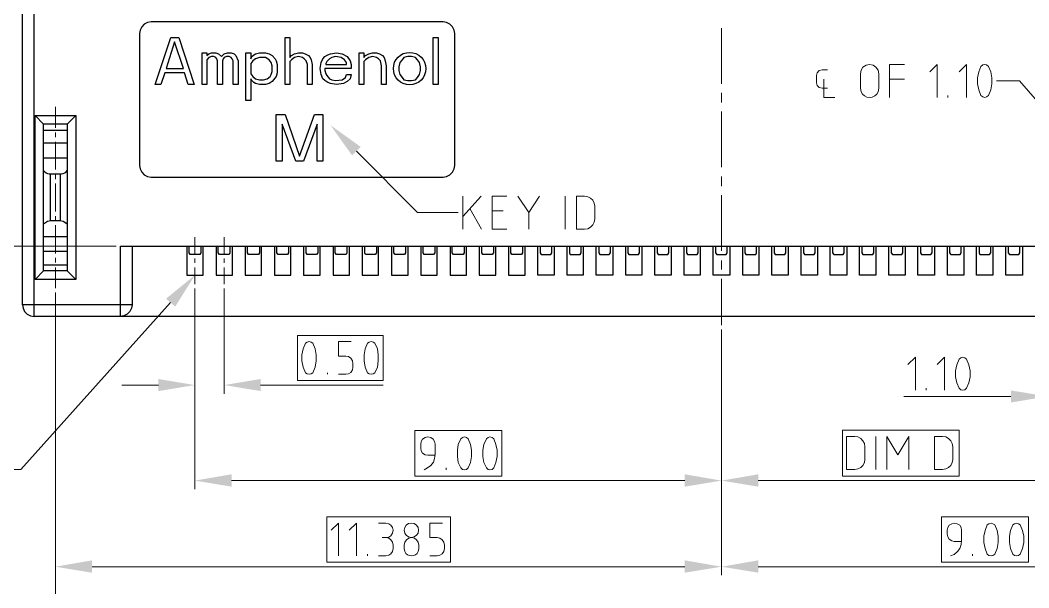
# Model space of a CAD drawing. Header units: inches. Extents: x 0 to 16.2, y 0 to 11.4.
# Drawn here: x 2.182 to 4.839, y 7.169 to 8.664 of the extents above; entities that cross this region are included whole.
import ezdxf

# ---------------------------------------------------------------- set-up
doc = ezdxf.new("R2010")
doc.units = ezdxf.units.IN
doc.header["$MEASUREMENT"] = 0
doc.layers.add('Color-7-Line_Weight-20', color=7, linetype='Continuous', lineweight=20)
doc.layers.add('Color-7-Line_Weight-30', color=7, linetype='Continuous', lineweight=30)
doc.layers.add('P2C-Hatch', color=7, linetype='Continuous')

msp = doc.modelspace()

# ---------------------------------------------------------------- hatches: boundary and pattern name
at = {"layer": 'P2C-Hatch', "transparency": 33554636}
for points in [[(3.0558, 8.3083), (2.9992, 8.3875), (3.0783, 8.3308)], [(2.5658, 7.9308), (2.6417, 7.9925), (2.59, 7.91)], [(2.5458, 7.7192), (2.5458, 7.6875), (2.6417, 7.7033)], [(2.815, 7.7192), (2.815, 7.6875), (2.7192, 7.7033)], [(4.7917, 7.6892), (4.7917, 7.6575), (4.8883, 7.6733)], [(2.7383, 7.4683), (2.7383, 7.4358), (2.6417, 7.4517)], [(3.9325, 7.4683), (3.9325, 7.4358), (4.0292, 7.4517)], [(4.1258, 7.4683), (4.1258, 7.4358), (4.0292, 7.4517)], [(2.3708, 7.2417), (2.3708, 7.2092), (2.2742, 7.225)], [(3.9325, 7.2417), (3.9325, 7.2092), (4.0292, 7.225)], [(4.1258, 7.2417), (4.1258, 7.2092), (4.0292, 7.225)]]:
    msp.add_hatch(color=256, dxfattribs=at).paths.add_polyline_path(points)

# ---------------------------------------------------------------- linework, layer by layer
at = {"layer": 'Color-7-Line_Weight-20', "linetype": 'Continuous'}
for p, q in [((4.0292, 8.6433), (4.0292, 8.4967)), ((4.4717, 8.5092), (4.5108, 8.5092)), ((4.0292, 8.4725), (4.0292, 8.4475)), ((4.6258, 8.4608), (4.6258, 8.4658)), ((2.2742, 8.4358), (2.2742, 8.3808)), ((4.0292, 8.4233), (4.0292, 8.2767)), ((2.2742, 8.3683), (2.2742, 8.3558)), ((2.2742, 8.3442), (2.2742, 8.2708)), ((2.2742, 8.2583), (2.2742, 8.2458)), ((4.0292, 8.2525), (4.0292, 8.2275)), ((2.2742, 8.2342), (2.2742, 8.1608)), ((3.3475, 8.1142), (3.3475, 8.2008)), ((3.3958, 8.2008), (3.3475, 8.1475)), ((3.6175, 8.1142), (3.6175, 8.2008)), ((4.0292, 8.2033), (4.0292, 8.0567)), ((3.3658, 8.1683), (3.3967, 8.1142)), ((3.4542, 8.1625), (3.425, 8.1625)), ((2.2742, 8.1483), (2.2742, 8.1358)), ((3.5217, 8.1575), (3.5217, 8.1142)), ((2.2742, 8.1242), (2.2742, 8.05)), ((2.6417, 8.0925), (2.6417, 8.0492)), ((2.7192, 8.0925), (2.7192, 8.0492)), ((2.4342, 8.0692), (2.0025, 8.0692)), ((2.2742, 8.0383), (2.2742, 8.0258)), ((2.6417, 8.0367), (2.6417, 8.025)), ((2.7192, 8.0367), (2.7192, 8.025)), ((4.0292, 8.0317), (4.0292, 8.0075)), ((2.2742, 8.0133), (2.2742, 7.9583)), ((2.6417, 8.0125), (2.6417, 7.9692)), ((2.7192, 8.0125), (2.7192, 7.9692)), ((4.0292, 7.9833), (4.0292, 7.8608)), ((2.7192, 7.9575), (2.7192, 7.68)), ((2.9908, 7.7317), (2.9908, 7.7358)), ((2.5458, 7.7033), (2.4492, 7.7033)), ((2.815, 7.7033), (3.1375, 7.7033)), ((4.5683, 7.69), (4.5683, 7.695)), ((4.7917, 7.6733), (4.5092, 7.6733)), ((4.4358, 7.4808), (4.4358, 7.5675)), ((3.3042, 7.48), (3.3042, 7.485)), ((3.9325, 7.4517), (2.7383, 7.4517)), ((4.1258, 7.4517), (4.8767, 7.4517)), ((3.0967, 7.2533), (3.0967, 7.2583)), ((4.6908, 7.2533), (4.6908, 7.2583)), ((2.3708, 7.225), (3.9325, 7.225)), ((4.1258, 7.225), (5.32, 7.225))]:
    msp.add_line(p, q, dxfattribs=at)
for points in [[(4.3083, 8.5333), (4.2942, 8.5333), (4.2867, 8.5317), (4.2808, 8.5258), (4.2792, 8.5183), (4.2792, 8.4992), (4.2808, 8.4925), (4.2867, 8.4867), (4.2942, 8.485), (4.3083, 8.485)], [(4.3967, 8.4758), (4.395, 8.485), (4.395, 8.5233), (4.3967, 8.5325), (4.4017, 8.5408), (4.41, 8.5458), (4.4192, 8.5475), (4.4283, 8.5458), (4.4358, 8.5408), (4.4417, 8.5325), (4.4433, 8.5233), (4.4433, 8.485), (4.4417, 8.4758)], [(4.5108, 8.5475), (4.4717, 8.5475), (4.4717, 8.4608)], [(4.5783, 8.5283), (4.5975, 8.5475), (4.5975, 8.4608)], [(4.655, 8.5283), (4.6742, 8.5475), (4.6742, 8.4608)], [(4.2983, 8.5092), (4.2983, 8.4608), (4.3275, 8.4608)], [(4.7533, 8.5042), (4.8142, 8.5042), (4.9092, 8.3958)], [(3.3358, 8.1575), (3.2283, 8.1575), (3.0675, 8.3192)], [(3.4633, 8.2008), (3.425, 8.2008), (3.425, 8.1142), (3.4633, 8.1142)], [(3.4925, 8.2008), (3.5217, 8.1575), (3.55, 8.2008)], [(2.2742, 6.9692), (2.2742, 7.9467), (2.2742, 7.2025)], [(2.6417, 7.68), (2.6417, 7.9575), (2.6417, 7.4292)], [(2.1225, 7.4808), (2.1833, 7.4808), (2.5775, 7.9208)], [(3.0533, 7.8183), (3.02, 7.8183), (3.02, 7.7792), (3.0392, 7.7792), (3.0467, 7.7783), (3.0525, 7.7742), (3.0567, 7.7675), (3.0583, 7.76), (3.0583, 7.7508), (3.0567, 7.7433), (3.0525, 7.7367), (3.0467, 7.7325), (3.0392, 7.7317), (3.02, 7.7317)], [(4.52, 7.7575), (4.54, 7.7767), (4.54, 7.69)], [(4.5975, 7.7575), (4.6167, 7.7767), (4.6167, 7.69)], [(3.2458, 7.48), (3.255, 7.485), (3.2633, 7.4917), (3.27, 7.5), (3.2733, 7.51), (3.275, 7.5208), (3.275, 7.5475), (3.2733, 7.555), (3.2692, 7.5608), (3.2633, 7.565), (3.2558, 7.5667), (3.2483, 7.565), (3.2417, 7.5608), (3.2375, 7.555), (3.2367, 7.5475), (3.2367, 7.5375), (3.2375, 7.53), (3.2417, 7.5242), (3.2483, 7.52), (3.2558, 7.5183), (3.275, 7.5183)], [(4.465, 7.4808), (4.465, 7.5675), (4.4933, 7.5192), (4.5225, 7.5675), (4.5225, 7.4808)], [(3.0008, 7.3208), (3.02, 7.34), (3.02, 7.2533)], [(3.0483, 7.3208), (3.0675, 7.34), (3.0675, 7.2533)], [(3.135, 7.3017), (3.145, 7.3017), (3.1525, 7.3025), (3.1583, 7.3067), (3.1625, 7.3133), (3.1642, 7.3208), (3.1625, 7.3283), (3.1583, 7.3342), (3.1525, 7.3383), (3.145, 7.34), (3.1258, 7.34)], [(3.2942, 7.34), (3.2608, 7.34), (3.2608, 7.3017), (3.28, 7.3017), (3.2875, 7.3), (3.2933, 7.2958), (3.2975, 7.2892), (3.2992, 7.2817), (3.2992, 7.2725), (3.2975, 7.265), (3.2933, 7.2592), (3.2875, 7.255), (3.28, 7.2533), (3.2608, 7.2533)], [(4.6325, 7.2533), (4.6425, 7.2575), (4.6508, 7.265), (4.6567, 7.2733), (4.6608, 7.2833), (4.6617, 7.2942), (4.6617, 7.3208), (4.6608, 7.3283), (4.6567, 7.3342), (4.65, 7.3383), (4.6425, 7.34), (4.6358, 7.3383), (4.6292, 7.3342), (4.625, 7.3283), (4.6233, 7.3208), (4.6233, 7.3108), (4.625, 7.3033), (4.6292, 7.2975), (4.6358, 7.2933), (4.6425, 7.2917), (4.6617, 7.2917)], [(3.145, 7.3017), (3.1525, 7.3), (3.1583, 7.2958), (3.1625, 7.2892), (3.1642, 7.2817), (3.1642, 7.2725), (3.1625, 7.265), (3.1583, 7.2592), (3.1525, 7.255), (3.145, 7.2533), (3.1258, 7.2533)], [(3.23, 7.265), (3.2317, 7.2725), (3.2317, 7.2817), (3.23, 7.2892), (3.2258, 7.2958), (3.22, 7.3), (3.2125, 7.3017), (3.205, 7.3), (3.1992, 7.2958), (3.195, 7.2892), (3.1933, 7.2817), (3.1933, 7.2725), (3.195, 7.265)]]:
    msp.add_lwpolyline(points, dxfattribs=at)
for points in [[(4.7067, 8.4808), (4.7033, 8.4967), (4.7033, 8.5125), (4.7067, 8.5283), (4.7125, 8.5425), (4.7175, 8.5467), (4.7225, 8.5475), (4.7275, 8.5467), (4.7325, 8.5425), (4.7383, 8.5283), (4.7417, 8.5125), (4.7417, 8.4967), (4.7383, 8.4808), (4.7325, 8.4658), (4.7275, 8.4625), (4.7225, 8.4608), (4.7175, 8.4625), (4.7125, 8.4658)], [(3.6467, 8.1142), (3.6683, 8.1142), (3.6767, 8.115), (3.6842, 8.1192), (3.69, 8.125), (3.6933, 8.1325), (3.695, 8.1408), (3.695, 8.1742), (3.6933, 8.1825), (3.69, 8.19), (3.6842, 8.1958), (3.6767, 8.1992), (3.6683, 8.2008), (3.6467, 8.2008)], [(4.0292, 7.85), (4.0292, 7.2025), (4.0292, 7.85), (4.0292, 7.4292)], [(3.1375, 7.715), (3.1375, 7.8342), (2.9117, 7.8342), (2.9117, 7.715)], [(2.9267, 7.7508), (2.9233, 7.7667), (2.9233, 7.7825), (2.9267, 7.7983), (2.9333, 7.8133), (2.9375, 7.8167), (2.9425, 7.8183), (2.9483, 7.8167), (2.9525, 7.8133), (2.9583, 7.7983), (2.9617, 7.7825), (2.9617, 7.7667), (2.9583, 7.7508), (2.9525, 7.7358), (2.9483, 7.7325), (2.9425, 7.7317), (2.9375, 7.7325), (2.9333, 7.7358)], [(3.0908, 7.7508), (3.0875, 7.7667), (3.0875, 7.7825), (3.0908, 7.7983), (3.0967, 7.8133), (3.1008, 7.8167), (3.1067, 7.8183), (3.1117, 7.8167), (3.1158, 7.8133), (3.1225, 7.7983), (3.125, 7.7825), (3.125, 7.7667), (3.1225, 7.7508), (3.1158, 7.7358), (3.1117, 7.7325), (3.1067, 7.7317), (3.1008, 7.7325), (3.0967, 7.7358)], [(4.6492, 7.7092), (4.6458, 7.725), (4.6458, 7.7408), (4.6492, 7.7567), (4.655, 7.7717), (4.6592, 7.775), (4.665, 7.7767), (4.67, 7.775), (4.6742, 7.7717), (4.6808, 7.7567), (4.6842, 7.7408), (4.6842, 7.725), (4.6808, 7.7092), (4.6742, 7.695), (4.67, 7.6908), (4.665, 7.69), (4.6592, 7.6908), (4.655, 7.695)], [(3.45, 7.4633), (3.45, 7.5833), (3.2208, 7.5833), (3.2208, 7.4633)], [(4.3475, 7.4633), (4.655, 7.4633), (4.655, 7.5842), (4.3475, 7.5842)], [(3.3358, 7.4992), (3.3333, 7.515), (3.3333, 7.5317), (3.3358, 7.5467), (3.3425, 7.5617), (3.3467, 7.565), (3.3517, 7.5667), (3.3575, 7.565), (3.3617, 7.5617), (3.3675, 7.5467), (3.3708, 7.5317), (3.3708, 7.515), (3.3675, 7.4992), (3.3617, 7.485), (3.3575, 7.4808), (3.3517, 7.48), (3.3467, 7.4808), (3.3425, 7.485)], [(3.4033, 7.4992), (3.4008, 7.515), (3.4008, 7.5317), (3.4033, 7.5467), (3.41, 7.5617), (3.4142, 7.565), (3.4192, 7.5667), (3.425, 7.565), (3.4292, 7.5617), (3.435, 7.5467), (3.4383, 7.5317), (3.4383, 7.515), (3.435, 7.4992), (3.4292, 7.485), (3.425, 7.4808), (3.4192, 7.48), (3.4142, 7.4808), (3.41, 7.485)], [(4.3583, 7.4808), (4.38, 7.4808), (4.3883, 7.4825), (4.3958, 7.4858), (4.4017, 7.4917), (4.4058, 7.4992), (4.4067, 7.5075), (4.4067, 7.5408), (4.4058, 7.5492), (4.4017, 7.5567), (4.3958, 7.5625), (4.3883, 7.5667), (4.38, 7.5675), (4.3583, 7.5675)], [(4.59, 7.4808), (4.6117, 7.4808), (4.62, 7.4825), (4.6275, 7.4858), (4.6333, 7.4917), (4.6367, 7.4992), (4.6383, 7.5075), (4.6383, 7.5408), (4.6367, 7.5492), (4.6333, 7.5567), (4.6275, 7.5625), (4.62, 7.5667), (4.6117, 7.5675), (4.59, 7.5675)], [(2.9892, 7.2367), (3.315, 7.2367), (3.315, 7.3567), (2.9892, 7.3567)], [(4.8375, 7.2367), (4.8375, 7.3567), (4.6083, 7.3567), (4.6083, 7.2367)], [(4.7233, 7.2725), (4.72, 7.2883), (4.72, 7.305), (4.7233, 7.32), (4.7292, 7.335), (4.7333, 7.3383), (4.7392, 7.34), (4.7442, 7.3383), (4.7492, 7.335), (4.755, 7.32), (4.7583, 7.305), (4.7583, 7.2883), (4.755, 7.2725), (4.7492, 7.2583), (4.7442, 7.2542), (4.7392, 7.2533), (4.7333, 7.2542), (4.7292, 7.2583)], [(4.7908, 7.2725), (4.7875, 7.2883), (4.7875, 7.305), (4.7908, 7.32), (4.7967, 7.335), (4.8008, 7.3383), (4.8067, 7.34), (4.8117, 7.3383), (4.8158, 7.335), (4.8225, 7.32), (4.8258, 7.305), (4.8258, 7.2883), (4.8225, 7.2725), (4.8158, 7.2583), (4.8117, 7.2542), (4.8067, 7.2533), (4.8008, 7.2542), (4.7967, 7.2583)]]:
    msp.add_lwpolyline(points, close=True, dxfattribs=at)
msp.add_circle((3.2122, 7.321), 0.0189, dxfattribs=at)
for centre, radius, start, end in [((4.4192, 8.4849), 0.0243, 202.0449, 337.9551), ((3.2125, 7.2723), 0.019, 202.6202, 337.3798)]:
    msp.add_arc(centre, radius, start, end, dxfattribs=at)
at = {"layer": 'Color-7-Line_Weight-30', "linetype": 'Continuous'}
for p, q in [((2.305, 8.39), (2.2433, 8.39)), ((2.2433, 8.3742), (2.305, 8.3742)), ((2.305, 8.34), (2.2433, 8.34)), ((2.305, 8.3008), (2.2433, 8.3008)), ((2.305, 8.0933), (2.2433, 8.0933)), ((2.305, 8.055), (2.2433, 8.055)), ((2.2433, 8.02), (2.305, 8.02)), ((2.305, 8.0042), (2.3283, 7.9817))]:
    msp.add_line(p, q, dxfattribs=at)
for points in [[(2.1875, 9.2717), (2.1892, 9.2808), (2.1933, 9.29), (2.2, 9.2967), (2.2083, 9.3008), (2.2183, 9.3025), (2.4258, 9.3025), (2.4258, 8.735), (5.6317, 8.735), (5.6317, 9.3025), (5.84, 9.3025), (5.84, 7.8842), (2.2183, 7.8842), (2.2183, 9.3025)], [(2.4767, 8.0692), (2.4767, 7.915), (2.1875, 7.915), (2.1875, 9.2717), (2.4567, 9.2717), (2.4567, 8.735)], [(2.2208, 7.9817), (2.2433, 8.0042), (2.2433, 8.39), (2.2208, 8.4133), (2.3283, 8.4133), (2.3283, 7.9817), (2.2208, 7.9817), (2.2208, 8.4133)], [(2.3283, 8.4133), (2.305, 8.39), (2.305, 8.0042), (2.2433, 8.0042)], [(2.2433, 8.2683), (2.2467, 8.265), (2.25, 8.2625), (2.2533, 8.2608), (2.2575, 8.2592), (2.2617, 8.2592), (2.2867, 8.2592), (2.2867, 8.1358), (2.2617, 8.1358), (2.2617, 8.2592)], [(2.2867, 8.2592), (2.2908, 8.2592), (2.295, 8.2608), (2.2992, 8.2625), (2.3025, 8.265), (2.305, 8.2683)], [(2.2617, 8.1358), (2.2575, 8.135), (2.2533, 8.1342), (2.2433, 8.1267)], [(2.305, 8.1267), (2.3025, 8.1292), (2.2992, 8.1317), (2.295, 8.1342), (2.2867, 8.1358)], [(2.4767, 7.915), (2.475, 7.9058), (2.4708, 7.8967), (2.4633, 7.89), (2.455, 7.8858), (2.4458, 7.8842), (2.4458, 8.0692), (5.6125, 8.0692), (5.6125, 7.8842), (5.6033, 7.8858), (5.595, 7.89), (5.5875, 7.8967), (5.5833, 7.9058), (5.5817, 7.915), (5.5817, 8.0692)], [(2.6208, 8.0692), (2.6208, 7.9925), (2.6633, 7.9925), (2.6633, 8.0692)], [(2.6575, 8.0692), (2.6575, 8.0517), (2.655, 8.0475), (2.65, 8.0467), (2.6342, 8.0467), (2.6292, 8.0475), (2.6267, 8.0517), (2.6267, 8.0692)], [(2.6975, 8.0692), (2.6975, 7.9925), (2.7408, 7.9925), (2.7408, 8.0692)], [(2.7342, 8.0692), (2.7342, 8.0517), (2.7317, 8.0475), (2.7267, 8.0467), (2.7117, 8.0467), (2.7067, 8.0475), (2.7033, 8.0517), (2.7033, 8.0692)], [(2.7742, 8.0692), (2.7742, 7.9925), (2.8175, 7.9925), (2.8175, 8.0692)], [(2.8117, 8.0692), (2.8117, 8.0517), (2.8092, 8.0475), (2.8042, 8.0467), (2.7883, 8.0467), (2.7833, 8.0475), (2.7808, 8.0517), (2.7808, 8.0692)], [(2.8517, 8.0692), (2.8517, 7.9925), (2.895, 7.9925), (2.895, 8.0692)], [(2.8883, 8.0692), (2.8883, 8.0517), (2.8858, 8.0475), (2.8808, 8.0467), (2.8658, 8.0467), (2.8608, 8.0475), (2.8575, 8.0517), (2.8575, 8.0692)], [(2.9283, 8.0692), (2.9283, 7.9925), (2.9717, 7.9925), (2.9717, 8.0692)], [(2.9658, 8.0692), (2.9658, 8.0517), (2.9625, 8.0475), (2.9583, 8.0467), (2.9425, 8.0467), (2.9375, 8.0475), (2.935, 8.0517), (2.935, 8.0692)], [(3.0058, 8.0692), (3.0058, 7.9925), (3.0492, 7.9925), (3.0492, 8.0692)], [(3.0425, 8.0692), (3.0425, 8.0517), (3.04, 8.0475), (3.035, 8.0467), (3.02, 8.0467), (3.015, 8.0475), (3.0117, 8.0517), (3.0117, 8.0692)], [(3.0825, 8.0692), (3.0825, 7.9925), (3.1258, 7.9925), (3.1258, 8.0692)], [(3.12, 8.0692), (3.12, 8.0517), (3.1167, 8.0475), (3.1125, 8.0467), (3.0967, 8.0467), (3.0917, 8.0475), (3.0892, 8.0517), (3.0892, 8.0692)], [(3.16, 8.0692), (3.16, 7.9925), (3.2033, 7.9925), (3.2033, 8.0692)], [(3.1967, 8.0692), (3.1967, 8.0517), (3.1942, 8.0475), (3.1892, 8.0467), (3.1733, 8.0467), (3.1692, 8.0475), (3.1658, 8.0517), (3.1658, 8.0692)], [(3.2367, 8.0692), (3.2367, 7.9925), (3.28, 7.9925), (3.28, 8.0692)], [(3.2742, 8.0692), (3.2742, 8.0517), (3.2708, 8.0475), (3.2658, 8.0467), (3.2508, 8.0467), (3.2458, 8.0475), (3.2433, 8.0517), (3.2433, 8.0692)], [(3.3142, 8.0692), (3.3142, 7.9925), (3.3575, 7.9925), (3.3575, 8.0692)], [(3.3508, 8.0692), (3.3508, 8.0517), (3.3483, 8.0475), (3.3433, 8.0467), (3.3275, 8.0467), (3.3233, 8.0475), (3.32, 8.0517), (3.32, 8.0692)], [(3.3908, 8.0692), (3.3908, 7.9925), (3.4342, 7.9925), (3.4342, 8.0692)], [(3.4283, 8.0692), (3.4283, 8.0517), (3.425, 8.0475), (3.42, 8.0467), (3.405, 8.0467), (3.4, 8.0475), (3.3975, 8.0517), (3.3975, 8.0692)], [(3.4683, 8.0692), (3.4683, 7.9925), (3.5117, 7.9925), (3.5117, 8.0692)], [(3.505, 8.0692), (3.505, 8.0517), (3.5025, 8.0475), (3.4975, 8.0467), (3.4817, 8.0467), (3.4767, 8.0475), (3.4742, 8.0517), (3.4742, 8.0692)], [(3.5883, 8.0692), (3.5883, 7.9925), (3.545, 7.9925), (3.545, 8.0692)], [(3.5517, 8.0692), (3.5517, 8.0517), (3.5542, 8.0475), (3.5592, 8.0467), (3.5742, 8.0467), (3.5792, 8.0475), (3.5825, 8.0517), (3.5825, 8.0692)], [(3.665, 8.0692), (3.665, 7.9925), (3.6225, 7.9925), (3.6225, 8.0692)], [(3.6283, 8.0692), (3.6283, 8.0517), (3.6308, 8.0475), (3.6358, 8.0467), (3.6517, 8.0467), (3.6567, 8.0475), (3.6592, 8.0517), (3.6592, 8.0692)], [(3.7425, 8.0692), (3.7425, 7.9925), (3.6992, 7.9925), (3.6992, 8.0692)], [(3.7058, 8.0692), (3.7058, 8.0517), (3.7083, 8.0475), (3.7133, 8.0467), (3.7283, 8.0467), (3.7333, 8.0475), (3.7367, 8.0517), (3.7367, 8.0692)], [(3.8192, 8.0692), (3.8192, 7.9925), (3.7767, 7.9925), (3.7767, 8.0692)], [(3.7825, 8.0692), (3.7825, 8.0517), (3.785, 8.0475), (3.79, 8.0467), (3.8058, 8.0467), (3.8108, 8.0475), (3.8133, 8.0517), (3.8133, 8.0692)], [(3.8967, 8.0692), (3.8967, 7.9925), (3.8533, 7.9925), (3.8533, 8.0692)], [(3.86, 8.0692), (3.86, 8.0517), (3.8625, 8.0475), (3.8675, 8.0467), (3.8825, 8.0467), (3.8875, 8.0475), (3.8908, 8.0517), (3.8908, 8.0692)], [(3.9733, 8.0692), (3.9733, 7.9925), (3.9308, 7.9925), (3.9308, 8.0692)], [(3.9367, 8.0692), (3.9367, 8.0517), (3.9392, 8.0475), (3.9442, 8.0467), (3.96, 8.0467), (3.965, 8.0475), (3.9675, 8.0517), (3.9675, 8.0692)], [(4.0508, 8.0692), (4.0508, 7.9925), (4.0075, 7.9925), (4.0075, 8.0692)], [(4.0133, 8.0692), (4.0133, 8.0517), (4.0167, 8.0475), (4.0217, 8.0467), (4.0367, 8.0467), (4.0417, 8.0475), (4.0442, 8.0517), (4.0442, 8.0692)], [(4.1275, 8.0692), (4.1275, 7.9925), (4.085, 7.9925), (4.085, 8.0692)], [(4.0908, 8.0692), (4.0908, 8.0517), (4.0933, 8.0475), (4.0983, 8.0467), (4.1142, 8.0467), (4.1192, 8.0475), (4.1217, 8.0517), (4.1217, 8.0692)], [(4.205, 8.0692), (4.205, 7.9925), (4.1617, 7.9925), (4.1617, 8.0692)], [(4.1675, 8.0692), (4.1675, 8.0517), (4.1708, 8.0475), (4.1758, 8.0467), (4.1908, 8.0467), (4.1958, 8.0475), (4.1983, 8.0517), (4.1983, 8.0692)], [(4.2817, 8.0692), (4.2817, 7.9925), (4.2392, 7.9925), (4.2392, 8.0692)], [(4.245, 8.0692), (4.245, 8.0517), (4.2475, 8.0475), (4.2525, 8.0467), (4.2683, 8.0467), (4.2733, 8.0475), (4.2758, 8.0517), (4.2758, 8.0692)], [(4.3592, 8.0692), (4.3592, 7.9925), (4.3158, 7.9925), (4.3158, 8.0692)], [(4.3217, 8.0692), (4.3217, 8.0517), (4.325, 8.0475), (4.33, 8.0467), (4.345, 8.0467), (4.35, 8.0475), (4.3525, 8.0517), (4.3525, 8.0692)], [(4.4358, 8.0692), (4.4358, 7.9925), (4.3925, 7.9925), (4.3925, 8.0692)], [(4.3992, 8.0692), (4.3992, 8.0517), (4.4017, 8.0475), (4.4067, 8.0467), (4.4225, 8.0467), (4.4275, 8.0475), (4.43, 8.0517), (4.43, 8.0692)], [(4.5133, 8.0692), (4.5133, 7.9925), (4.47, 7.9925), (4.47, 8.0692)], [(4.4758, 8.0692), (4.4758, 8.0517), (4.4792, 8.0475), (4.4842, 8.0467), (4.4992, 8.0467), (4.5042, 8.0475), (4.5067, 8.0517), (4.5067, 8.0692)], [(4.59, 8.0692), (4.59, 7.9925), (4.5467, 7.9925), (4.5467, 8.0692)], [(4.5533, 8.0692), (4.5533, 8.0517), (4.5558, 8.0475), (4.5608, 8.0467), (4.5767, 8.0467), (4.5808, 8.0475), (4.5842, 8.0517), (4.5842, 8.0692)], [(4.6675, 8.0692), (4.6675, 7.9925), (4.6242, 7.9925), (4.6242, 8.0692)], [(4.63, 8.0692), (4.63, 8.0517), (4.6333, 8.0475), (4.6383, 8.0467), (4.6533, 8.0467), (4.6583, 8.0475), (4.6608, 8.0517), (4.6608, 8.0692)], [(4.7442, 8.0692), (4.7442, 7.9925), (4.7008, 7.9925), (4.7008, 8.0692)], [(4.7075, 8.0692), (4.7075, 8.0517), (4.71, 8.0475), (4.715, 8.0467), (4.7308, 8.0467), (4.735, 8.0475), (4.7383, 8.0517), (4.7383, 8.0692)], [(4.8217, 8.0692), (4.8217, 7.9925), (4.7783, 7.9925), (4.7783, 8.0692)], [(4.7842, 8.0692), (4.7842, 8.0517), (4.7875, 8.0475), (4.7917, 8.0467), (4.8075, 8.0467), (4.8125, 8.0475), (4.815, 8.0517), (4.815, 8.0692)], [(2.1875, 7.915), (2.1892, 7.9058), (2.1933, 7.8967), (2.2, 7.89), (2.2083, 7.8858), (2.2183, 7.8842)]]:
    msp.add_lwpolyline(points, dxfattribs=at)
for points in [[(2.4958, 8.2817), (2.4975, 8.2725), (2.5017, 8.2642), (2.5083, 8.2567), (2.5167, 8.2525), (2.5267, 8.2508), (3.2958, 8.2508), (3.305, 8.2525), (3.3133, 8.2567), (3.3208, 8.2642), (3.325, 8.2725), (3.3267, 8.2817), (3.3267, 8.6292), (3.325, 8.6383), (3.3208, 8.6467), (3.3133, 8.6533), (3.305, 8.6583), (3.2958, 8.66), (2.5267, 8.66), (2.5167, 8.6583), (2.5083, 8.6533), (2.5017, 8.6467), (2.4975, 8.6383), (2.4958, 8.6292)], [(2.5783, 8.6183), (2.5992, 8.6183), (2.64, 8.495), (2.6242, 8.495), (2.6142, 8.5258), (2.5625, 8.5258), (2.5525, 8.495), (2.5375, 8.495)], [(2.8792, 8.6183), (2.8917, 8.6183), (2.8917, 8.5658), (2.8967, 8.5708), (2.9042, 8.5758), (2.915, 8.5783), (2.925, 8.5783), (2.9325, 8.5758), (2.9408, 8.5708), (2.9458, 8.5658), (2.9483, 8.56), (2.9508, 8.5475), (2.9508, 8.495), (2.9383, 8.495), (2.9383, 8.5475), (2.935, 8.5575), (2.93, 8.5625), (2.925, 8.5658), (2.915, 8.5683), (2.9042, 8.5658), (2.8967, 8.56), (2.8917, 8.555), (2.8917, 8.495), (2.8792, 8.495)], [(3.2692, 8.6183), (3.2825, 8.6183), (3.2825, 8.495), (3.2692, 8.495)], [(2.6117, 8.5367), (2.5883, 8.6075), (2.5658, 8.5367)], [(2.6608, 8.5783), (2.6733, 8.5783), (2.6733, 8.5708), (2.6783, 8.5758), (2.6858, 8.5783), (2.6967, 8.5783), (2.7042, 8.5758), (2.7117, 8.5683), (2.7192, 8.5758), (2.7275, 8.5783), (2.7375, 8.5783), (2.745, 8.5758), (2.75, 8.5708), (2.7558, 8.5575), (2.7558, 8.495), (2.7425, 8.495), (2.7425, 8.5575), (2.74, 8.5625), (2.7375, 8.5658), (2.7325, 8.5683), (2.725, 8.5683), (2.7192, 8.5658), (2.7167, 8.5625), (2.7142, 8.5575), (2.7142, 8.495), (2.7017, 8.495), (2.7017, 8.5575), (2.6992, 8.5625), (2.6967, 8.5658), (2.6917, 8.5683), (2.6858, 8.5683), (2.6783, 8.5658), (2.6733, 8.56), (2.6733, 8.495), (2.6608, 8.495)], [(2.7758, 8.5783), (2.7892, 8.5783), (2.7892, 8.5625), (2.7917, 8.5683), (2.7967, 8.5733), (2.8017, 8.5758), (2.8117, 8.5783), (2.8275, 8.5783), (2.8375, 8.5758), (2.8458, 8.5708), (2.8533, 8.5625), (2.8558, 8.5575), (2.8583, 8.5475), (2.8583, 8.5258), (2.8558, 8.5158), (2.8458, 8.5025), (2.8375, 8.4975), (2.8275, 8.495), (2.8117, 8.495), (2.8017, 8.4975), (2.7967, 8.5), (2.7917, 8.505), (2.7892, 8.51), (2.7892, 8.4525), (2.7758, 8.4525)], [(2.7892, 8.5233), (2.7942, 8.5158), (2.8017, 8.51), (2.8117, 8.5075), (2.8225, 8.5075), (2.8325, 8.51), (2.84, 8.5158), (2.8425, 8.5208), (2.8458, 8.5292), (2.8458, 8.5442), (2.8425, 8.5525), (2.8375, 8.56), (2.8275, 8.5658), (2.8117, 8.5658), (2.8017, 8.5625), (2.7942, 8.5575), (2.7892, 8.55)], [(2.9842, 8.5367), (2.9842, 8.5317), (2.9867, 8.5233), (2.9892, 8.5183), (2.9967, 8.51), (3.0025, 8.5075), (3.0125, 8.505), (3.03, 8.5075), (3.0383, 8.5133), (3.0408, 8.5208), (3.0533, 8.5208), (3.0508, 8.51), (3.0433, 8.5025), (3.0333, 8.4975), (3.015, 8.495), (2.9992, 8.4975), (2.9917, 8.5), (2.9842, 8.505), (2.9792, 8.51), (2.9742, 8.5208), (2.9717, 8.5367), (2.9742, 8.5525), (2.9792, 8.5625), (2.9842, 8.5683), (2.9917, 8.5733), (2.9992, 8.5758), (3.015, 8.5783), (3.03, 8.5758), (3.0433, 8.5683), (3.0508, 8.5575), (3.0533, 8.5475), (3.0533, 8.5367)], [(2.9867, 8.5475), (3.0408, 8.5475), (3.0408, 8.5525), (3.0358, 8.56), (3.0275, 8.5658), (3.0125, 8.5683), (3.0025, 8.5658), (2.9967, 8.5625), (2.9892, 8.555), (2.9867, 8.55)], [(3.0742, 8.5783), (3.0867, 8.5783), (3.0867, 8.5658), (3.0917, 8.5708), (3.1, 8.5758), (3.11, 8.5783), (3.12, 8.5783), (3.1283, 8.5758), (3.1358, 8.5708), (3.1408, 8.5658), (3.1433, 8.5575), (3.1458, 8.5442), (3.1458, 8.495), (3.1333, 8.495), (3.1333, 8.5442), (3.1308, 8.5575), (3.1258, 8.5625), (3.12, 8.5658), (3.11, 8.5683), (3.1, 8.5658), (3.0917, 8.56), (3.0867, 8.555), (3.0867, 8.495), (3.0742, 8.495)], [(3.1817, 8.5208), (3.1875, 8.5133), (3.1925, 8.5075), (3.2025, 8.505), (3.2125, 8.505), (3.2233, 8.5075), (3.2283, 8.5133), (3.2333, 8.5208), (3.2358, 8.5317), (3.2358, 8.5417), (3.2333, 8.5525), (3.2283, 8.56), (3.2233, 8.5658), (3.2125, 8.5683), (3.2025, 8.5683), (3.1925, 8.5658), (3.1875, 8.56), (3.1817, 8.5525), (3.1792, 8.5417), (3.1792, 8.5317)], [(2.8558, 8.4158), (2.8792, 8.4158), (2.9175, 8.3058), (2.9567, 8.4158), (2.9792, 8.4158), (2.9792, 8.2925), (2.9642, 8.2925), (2.9642, 8.39), (2.9283, 8.2925), (2.9075, 8.2925), (2.8717, 8.39), (2.8717, 8.2925), (2.8558, 8.2925)]]:
    msp.add_lwpolyline(points, close=True, dxfattribs=at)
msp.add_circle((3.2075, 8.5366), 0.0428, dxfattribs=at)

doc.saveas('drawing.dxf')
